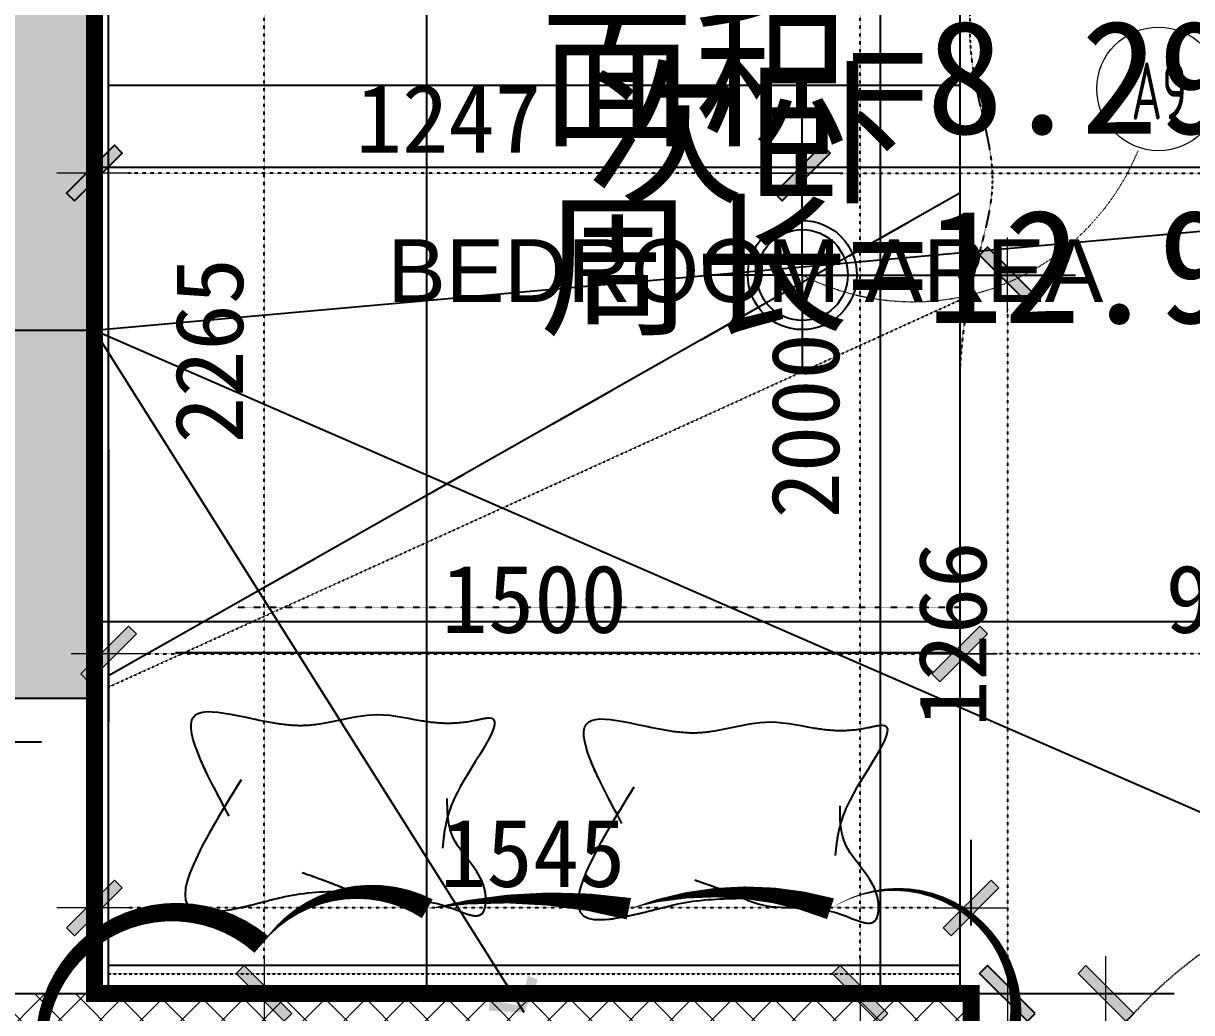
# Model space of a CAD drawing. Header units: millimetres. Extents: x -23568 to 99064, y -162914 to -58422.
# Drawn here: x 22419 to 24478, y -63584 to -61842 of the extents above; entities that cross this region are included whole.
import ezdxf
from ezdxf.enums import TextEntityAlignment as Align

# ---------------------------------------------------------------- set-up
doc = ezdxf.new("R2010")
doc.units = ezdxf.units.MM
doc.header["$LTSCALE"] = 0.01
for name, pattern in [('ACAD_ISO03W100', [30, 12, -18]), ('CENTER-1', [10, 6.25, -1.25, 1.25, -1.25]), ('HIDDEN', [9.524999999999999, 6.35, -3.175]), ('HIDDEN2', [0.1875, 0.125, -0.0625])]:
    doc.linetypes.add(name, pattern=pattern)
for name, color, linetype in [('AREA', 1, 'Continuous'), ('A家私尺寸', 8, 'Continuous'), ('FC-【地面材质】', 250, 'Continuous'), ('FF-FURN【平面家具】', 51, 'Continuous'), ('IFF-Furn', 51, 'Continuous'), ('LG-【灯具】', 22, 'Continuous'), ('M-【门】', 63, 'Continuous'), ('P13-文字说明', 51, 'Continuous'), ('RC-Dim【灯具尺寸】', 2, 'Continuous'), ('RC-FUN【家具参考线】', 250, 'ACAD_ISO03W100'), ('WALL-【原始墙体】', 6, 'Continuous')]:
    doc.layers.add(name, color=color, linetype=linetype)
for name, color, linetype, lineweight in [('FF-Dim【平面家具尺】', 44, 'Continuous', 0), ('Q◆【 新建墙体填充】', 51, 'Continuous', 0), ('X▲【平面开关】', 31, 'Continuous', 0)]:
    doc.layers.add(name, color=color, linetype=linetype, lineweight=lineweight)
doc.styles.add('Arial', font='arial.ttf')
doc.styles.add('CCD_DIM', font='ARCHS.SHX', dxfattribs={"width": 0.7})
doc.styles.add('宋体', font='')
doc.styles.add('幼圆', font='SIMYOU.TTF')
doc.styles.add('黑体', font='simhei.ttf')
doc.styles.get('宋体').set_extended_font_data('SimSun')
doc.dimstyles.new('尺寸标注1：60', dxfattribs={"dimscale": 60, "dimtxt": 2, "dimasz": 1, "dimexe": 2, "dimexo": 2, "dimgap": 0.6, "dimtad": 1, "dimdec": 0, "dimdsep": 46, "dimtxsty": '宋体', "dimblk": 'WS-cj', "dimcen": 1, "dimclrd": 44, "dimclre": 44, "dimclrt": 2, "dimadec": 0, "dimazin": 2, "dimtfac": 1, "dimtdec": 4, "dimtix": 1, "dimtmove": 2, "dimatfit": 3, "dimldrblk": 'CCD_Leader_Arrow', "dimfxl": 0, "dimtolj": 1, "dimarcsym": 0})
doc.dimstyles.new('知乐家-尺寸1：60', dxfattribs={"dimscale": 60, "dimtxt": 2, "dimasz": 1, "dimexe": 2, "dimexo": 2, "dimgap": 0.6, "dimtad": 1, "dimdec": 0, "dimdsep": 46, "dimtxsty": '宋体', "dimblk": 'WS-cj', "dimcen": 1, "dimclrd": 44, "dimclre": 44, "dimclrt": 2, "dimadec": 0, "dimazin": 2, "dimtfac": 1, "dimtdec": 4, "dimtix": 1, "dimtmove": 2, "dimatfit": 3, "dimldrblk": 'CCD_Leader_Arrow', "dimfxl": 0, "dimtolj": 1, "dimarcsym": 0})

# ---------------------------------------------------------------- blocks, each defined once
blk = doc.blocks.new('8686')
at = {"layer": 'RC-FUN【家具参考线】'}
h = blk.add_hatch(color=250, dxfattribs=at)
h.dxf.hatch_style = 1
h.paths.add_polyline_path([(132249.7132588396, -326963.4323216762), (131469.7132588396, -326963.4323216762), (131469.7132588396, -327218.4323216762), (132034.7132588396, -327218.4323216762), (132034.7132588396, -328928.4323216762), (132249.7132588396, -328928.4323216762)])
h.paths.add_polyline_path([(134854.7132588396, -326373.4323216762), (134424.7132588396, -326373.4323216762), (134424.7132588396, -327183.4323216762), (134854.7132588396, -327183.4323216762)])
at = {"layer": 'RC-FUN【家具参考线】', "color": 250}
for p, q in [((132249.7132588396, -326373.4323216762), (132249.7132588396, -329448.4323216823)), ((132034.7132588396, -328928.4323216762), (132249.7132588396, -328928.4323216762)), ((132034.7132588396, -329448.4323216822), (133794.7132588396, -329448.4323216826)), ((133794.7132588396, -329448.4323216826), (133794.7132588395, -330028.432321682))]:
    blk.add_line(p, q, dxfattribs=at)
at = {"layer": 'RC-FUN【家具参考线】', "color": 250, "ltscale": 1000}
for p, q in [((132274.7132588396, -329448.4323216821), (132274.7132588396, -327428.4323216821)), ((133774.7132588396, -327428.4323216821), (133774.7132588396, -329448.4323216821)), ((132274.7132588443, -327848.4323216821), (133774.7132588443, -327848.4323216821)), ((132274.7132588396, -328888.4323216821), (133774.7132588396, -328038.2651250091)), ((133774.7132588396, -328848.4323216821), (132392.6340274875, -328848.4323216821)), ((132274.7132588396, -329398.8178736343), (133774.7132588396, -329398.8178736342)), ((132274.7132588396, -329448.4323216821), (133774.7132588396, -329448.4323216821))]:
    blk.add_line(p, q, dxfattribs=at)
at = {"layer": 'RC-FUN【家具参考线】', "color": 250, "linetype": 'ACAD_ISO03W100', "ltscale": 2}
for p, q in [((132274.7132588396, -328908.4323216821), (133774.7132588396, -328226.8523449783)), ((133774.7132588396, -328768.4323216821), (132499.8617190179, -328768.432321682))]:
    blk.add_line(p, q, dxfattribs=at)
at = {"layer": 'RC-FUN【家具参考线】', "color": 250, "linetype": 'CENTER-1', "ltscale": 10}
blk.add_line((131712.7908979093, -329005.2424129845, -3.603877598494734e-07), (132157.203832342, -329005.2424127776, -3.603877588289692e-07), dxfattribs=at)
at = {"layer": 'RC-FUN【家具参考线】', "color": 250, "linetype": 'HIDDEN2', "ltscale": 2}
blk.add_line((132274.7132588396, -329413.8178736343), (133774.7132588396, -329413.8178736344), dxfattribs=at)
blk.add_open_spline([(132274.7132588396, -327575.4449463518), (132204.5770259417, -327477.0157889248), (132175.7375273556, -327359.4152255541), (132385.646462109, -327381.224293154), (132443.189226819, -327440.2136866127), (132633.8783777888, -327375.136868828), (132853.083905462, -327457.4131121353), (133097.2030727785, -327398.7191390097), (133124.9264776821, -327448.9201922739), (133408.4577383402, -327375.136868828), (133625.9617725781, -327465.3844026197), (133822.6772683393, -327339.7631714619), (133854.1429990337, -327482.3375386897), (133741.3521088015, -327784.2670155435), (133865.9427715036, -327949.5386619357), (133798.5386525047, -328174.2389373278), (133777.8945379384, -328280.795706319), (133774.7132588396, -328355.6474282462)], degree=3, knots=[0, 0, 0, 0, 140.356688476182, 240.8554446873909, 374.2720853286543, 514.6287738048363, 800.9606172929268, 1037.309606452833, 1234.977718241969, 1501.883052090467, 1872.056655095536, 1990.732643233896, 2052.345441917744, 2125.407537265897, 2467.000811467907, 2608.004871155151, 2786.638855637272, 2786.638855637272, 2786.638855637272, 2786.638855637272], dxfattribs=at)
at = {"layer": 'RC-FUN【家具参考线】', "color": 250, "ltscale": 1000}
for points, knots in [([(132487.2003343032, -329135.9256390589), (132444.3617735966, -329056.3510802686), (132361.3183344555, -328902.0941463035), (132576.0769120813, -328987.7905496157), (132675.7175466673, -328968.2304251526), (132753.6348105895, -328950.5630421788), (132835.1193429178, -328972.8349675626), (132897.4481725151, -328973.6515926562), (132990.9804314857, -328949.2136886934), (132872.7372679756, -329093.1952490323), (132865.9284609404, -329163.3994044457), (132863.124040844, -329192.3151812145)], [0, 0, 0, 0, 197.9852202442749, 383.7984590752486, 461.5368521979622, 537.0636092165665, 629.1387148429394, 719.3419847781337, 744.1837658051679, 895.0413466245873, 1000.692483193347, 1000.692483193347, 1000.692483193347, 1000.692483193347]), ([(133179.3835821052, -329148.9195783273), (133136.5450213987, -329069.345019537), (133053.5015822576, -328915.0880855719), (133268.2601598834, -329000.7844888842), (133367.9007944694, -328981.224364421), (133445.8180583916, -328963.5569814472), (133527.3025907199, -328985.828906831), (133589.6314203172, -328986.6455319246), (133683.1636792877, -328962.2076279618), (133564.9205157777, -329106.1891883007), (133558.1117087425, -329176.3933437141), (133555.3072886461, -329205.3091204829)], [0, 0, 0, 0, 197.9852202442749, 383.7984590752486, 461.5368521979622, 537.0636092165665, 629.1387148429394, 719.3419847781337, 744.1837658051679, 895.0413466245873, 1000.692483193347, 1000.692483193347, 1000.692483193347, 1000.692483193347]), ([(132508.168158043, -329071.9965278137), (132442.4391088112, -329178.7947797106), (132345.2255442359, -329336.7498829513), (132527.4995633883, -329292.5295415331), (132614.9419651992, -329269.2496229889), (132671.99082804, -329268.1271920509), (132709.7279997614, -329267.3847167947)], [0, 0, 0, 0, 257.1921423105975, 380.3883553313707, 440.1887608689407, 557.0453405879102, 557.0453405879102, 557.0453405879102, 557.0453405879102]), ([(133200.3514058451, -329084.9904670821), (133134.6223566133, -329191.788718979), (133037.408792038, -329349.7438222197), (133219.6828111903, -329305.5234808015), (133307.1252130013, -329282.2435622573), (133364.174075842, -329281.1211313193), (133401.9112475635, -329280.3786560631)], [0, 0, 0, 0, 257.1921423105975, 380.3883553313707, 440.1887608689407, 557.0453405879102, 557.0453405879102, 557.0453405879102, 557.0453405879102]), ([(132615.784051468, -329235.4009920001), (132636.661272723, -329242.6604891765), (132676.0654041359, -329256.3622254964), (132760.0585643795, -329295.433148842), (132837.3183864031, -329270.6693258233), (132935.0406940583, -329325.6347304204), (132947.0470107317, -329238.5527652965), (132871.8174791147, -329192.6202706199), (132871.638725514, -329126.5001684361), (132871.5805791055, -329104.9920899834)], [0, 0, 0, 0, 70.31432678365843, 132.7128231740299, 281.0688598070606, 345.0302338193085, 373.1437014927582, 508.8994229729173, 574.3491484911432, 574.3491484911432, 574.3491484911432, 574.3491484911432]), ([(133307.9672992701, -329248.3949312685), (133328.8445205251, -329255.6544284449), (133368.248651938, -329269.3561647648), (133452.2418121816, -329308.4270881104), (133529.5016342051, -329283.6632650917), (133627.2239418603, -329338.6286696888), (133639.2302585338, -329251.5467045649), (133564.0007269168, -329205.6142098883), (133563.8219733161, -329139.4941077046), (133563.7638269076, -329117.9860292518)], [0, 0, 0, 0, 70.31432678365843, 132.7128231740299, 281.0688598070606, 345.0302338193085, 373.1437014927582, 508.8994229729173, 574.3491484911432, 574.3491484911432, 574.3491484911432, 574.3491484911432])]:
    blk.add_open_spline(points, degree=3, knots=knots, dxfattribs=at)
blk = doc.blocks.new('*U175')
at = {"color": 51, "ltscale": 5}
for p, q in [((-850.0000000009304, -1.70530256582424e-13), (-850.0000000009304, 120.0000000000059)), ((0, 0), (0, 120.0000000000061))]:
    blk.add_line(p, q, dxfattribs=at)
at = {"color": 8}
for p, q in [((0, 120.0000000000061), (-850.0000000009304, 120.0000000000059)), ((0, 0), (-850.0000000009304, 1.08968833956169e-10))]:
    blk.add_line(p, q, dxfattribs=at)
at = {"color": 51}
for p, q in [((-144.7499998977869, -718.0513096198417), (-144.7499998977869, -585.0513096198418)), ((-130.7499998977869, -585.0513096198418), (-144.7499998977869, -585.0513096198418)), ((26.99999989778757, -585.0513096198418), (40.99999989778757, -585.0513096198418)), ((40.99999989778757, -718.0513096198417), (40.99999989778757, -585.0513096198418)), ((-79.74999989778712, -743.0624899743568), (-79.74999989778712, -672.8577998669797)), ((-73.74999989778712, -673.0401292650939), (-79.74999989778712, -673.0401292650939)), ((-73.74999999999977, -743.0624900253467), (-73.74999999999977, -673.0401293160838)), ((-29.99999999999977, -743.0624900253467), (-29.99999999999977, -673.0401293160838)), ((-30.00000010221243, -673.0401292650939), (-24.00000010221243, -673.0401292650939)), ((-24.00000010221243, -743.0624899743568), (-24.00000010221243, -672.8577998669797)), ((-84.74999989778712, -698.0513096198417), (-124.7499998977871, -698.0513096198417)), ((-84.74999989778712, -735.0624899743568), (-84.74999989778712, -681.0401292650939)), ((-79.74999989778712, -681.0401292650939), (-84.74999989778712, -681.0401292650939)), ((-24.00000010221243, -681.0401292650939), (-19.00000010221243, -681.0401292650939)), ((-19.00000010221243, -735.0624899743568), (-19.00000010221243, -681.0401292650939)), ((-19.00000010221243, -698.0513096198417), (20.99999989778757, -698.0513096198417)), ((-84.74999989778712, -718.0513096198417), (-144.7499998977869, -718.0513096198417)), ((-19.00000010221243, -718.0513096198417), (40.99999989778757, -718.0513096198417)), ((-84.74999989778712, -735.0624899743568), (-79.74999989778712, -735.0624899743568)), ((-19.00000010221243, -735.0624899743568), (-24.00000010221243, -735.0624899743568)), ((-79.74999989778712, -743.0624899743568), (-73.74999989778712, -743.0624899743568)), ((-24.00000010221243, -743.0624899743568), (-30.00000010221243, -743.0624899743568))]:
    blk.add_line(p, q, dxfattribs=at)
for points in [[(-850.0000000009304, -1.70530256582424e-13), (-865.0000000009304, -1.70530256582424e-13), (-865.0000000009304, -20.00000000000017), (-820.0000000009304, -20.00000000001472), (-820.0000000009304, 20.00000000023266), (-815.0000000009304, 20.00000000023266), (-815.0000000009304, 140.0000000000059), (-865.0000000009304, 140.0000000000059), (-865.0000000009304, 120.0000000000059), (-850.0000000009304, 120.0000000000059)], [(0, 0), (15, 0), (15, -20), (-30, -20.00000000001455), (-30, 20.00000000023283), (-35, 20.00000000023283), (-35, 140.0000000000061), (15, 140.0000000000061), (15, 120.0000000000061), (0, 120.0000000000061)]]:
    blk.add_lwpolyline(points, dxfattribs=at)
blk.add_lwpolyline([(-30, -20.00000000001455), (-29.99999999999977, -800.000000000945), (-73.74999999999977, -800.000000000945), (-73.75, -20.00000000001455)], close=True, dxfattribs=at)
for points in [[(-124.7499998977871, -698.0513096198417, -0.2087148726955844), (-124.3626766854429, -636.5155297352911, 0.0618188095131758), (-130.7499998977869, -585.0513096198418, 10.70477905966181)], [(20.99999989778757, -698.0513096198417, 0.2087148726955844), (20.61267668544338, -636.5155297352911, -0.0618188095131758), (26.99999989778757, -585.0513096198418, -10.70477905966181)]]:
    blk.add_lwpolyline(points, format="xyb", dxfattribs=at)
at = {"color": 22, "linetype": 'ACAD_ISO03W100', "ltscale": 5}
blk.add_arc((-31.52299931596565, -11.60577779223822), 789.2402045689065, 180.6093994833512, 269.7475824117552, dxfattribs=at)
blk = doc.blocks.new('A$C2AB26CA6')
at = {"color": 8, "linetype": 'CENTER-1', "ltscale": 10, "extrusion": (7.829697797852954e-09, -7.207755359645203e-09, 1)}
blk.add_line((0.0002802552189677954, 301.9223609301262, 1.815792554607509e-06), (-0.0002141385339200497, -142.4905735023785, -1.38742328448932e-06), dxfattribs=at)
blk.add_lwpolyline([(761.9999989126809, 99.99999999976717), (762.0000000004657, 49.99999952316284), (-762, 50), (-762.0000013262033, 99.99999999976717)], close=True)
blk.add_lwpolyline([(711.9999992849771, 49.99999974668026), (711.999999568332, 19.99999974644743), (661.9999998065177, 19.99999949312769), (611.9999993001111, -2.833548933267593e-07), (-612.0000011173543, 2.828892320394516e-07), (-662.0000004319008, 20.00000050640665), (-712.000000908738, 20.00000072992407), (-712.0000007743947, 50.0000007301569)])
blk.add_circle((2.328306436538696e-10, 49.99999976158142), 49.99999976155232)
blk = doc.blocks.new('做成ACAD TuKuai0636')
at = {"color": 57, "ltscale": 1000}
for points, knots in [([(100.2069638771718, 275.4432948553876), (79.32974262213247, 282.7027920317778), (39.92561120927712, 296.4045283517044), (-44.06754903439287, 335.4754516972171), (-121.3273710579015, 310.7116286785167), (-219.0496787131051, 365.6770332756278), (-231.0559953865813, 278.5950681517425), (-155.8264637695611, 232.6625734750705), (-155.6477101688142, 166.5424712913518), (-155.5895637603462, 145.0343928386283)], [0, 0, 0, 0, 70.31432678365843, 132.7128231740299, 281.0688598070606, 345.0302338193085, 373.1437014927582, 508.8994229729173, 574.3491484911432, 574.3491484911432, 574.3491484911432, 574.3491484911432]), ([(207.8228573021261, 112.0388306689274), (273.5519065339249, 218.8370825659076), (370.7654711092255, 376.792185806582), (188.491451956892, 332.5718443883525), (101.0490501459353, 309.2919258441252), (44.00018730518786, 308.1694949061202), (6.263015583717788, 307.4270196499128)], [0, 0, 0, 0, 257.1921423105975, 380.3883553313707, 440.1887608689407, 557.0453405879102, 557.0453405879102, 557.0453405879102, 557.0453405879102]), ([(228.7906810419881, 175.9679419141321), (271.6292417485747, 96.39338312388281), (354.6726808896346, -57.86355084119714), (139.9141032638508, 27.83285247100866), (40.273468677864, 8.27272800783976), (-37.64379524436663, -9.3946549660468), (-119.1283275726237, 12.87727041784092), (-181.4571571699562, 13.69389551141649), (-274.98941614051, -10.74400845143828), (-156.7462526304516, 133.2375518875488), (-149.937445595242, 203.4417073008663), (-147.1330254988497, 232.3574840697402)], [0, 0, 0, 0, 197.9852202442749, 383.7984590752486, 461.5368521979622, 537.0636092165665, 629.1387148429394, 719.3419847781337, 744.1837658051679, 895.0413466245873, 1000.692483193347, 1000.692483193347, 1000.692483193347, 1000.692483193347])]:
    blk.add_open_spline(points, degree=3, knots=knots, dxfattribs=at)
blk = doc.blocks.new('wer')
at = {"ltscale": 1000}
for p, q in [((40587.31852469482, -307688.5622454336, 4.338371586642464e-09), (40587.31852469482, -305668.5622454336, 4.338371586642464e-09)), ((42087.31852469482, -305668.5622454336, 4.338371586642464e-09), (40587.31852469482, -305668.5622454336, 4.335643102537145e-09)), ((42087.31852469482, -305668.5622454336, 4.338371586642464e-09), (42087.31852469482, -307688.5622454336, 4.338371586642464e-09)), ((42097.31852469482, -307668.5622454336, 4.338371586642464e-09), (40577.31852469482, -307668.5622454336, 4.338371586642464e-09))]:
    blk.add_line(p, q, dxfattribs=at)
at = {"color": 57, "linetype": 'HIDDEN2', "ltscale": 2}
blk.add_line((42087.31852469482, -305703.1766934814, 4.338371586642464e-09), (40587.31852469482, -305703.1766934813, 4.335643102537145e-09), dxfattribs=at)
at = {"color": 58, "ltscale": 1000}
for p, q in [((42087.31852469482, -305718.1766934814, 4.338371586642464e-09), (40587.31852469482, -305718.1766934815, 4.335643102537145e-09)), ((42087.31852469482, -306228.5622454336, 4.338371586642464e-09), (40587.31852469482, -307078.7294421066, 4.338371586642464e-09)), ((40587.31852469482, -306268.5622454336, 4.338371586642464e-09), (41969.3977560469, -306268.5622454336, 4.338371586642464e-09))]:
    blk.add_line(p, q, dxfattribs=at)
at = {"color": 57, "linetype": 'ACAD_ISO03W100', "ltscale": 2}
for p, q in [((42087.31852469482, -306208.5622454336, 4.338371586642464e-09), (40587.31852469482, -306890.1422221374, 4.338371586642464e-09)), ((40587.31852469482, -306348.5622454336, 4.338371586642464e-09), (41862.17006451653, -306348.5622454337, 4.338371586642464e-09))]:
    blk.add_line(p, q, dxfattribs=at)
at = {"color": 57, "ltscale": 1000}
for p, q in [((42087.31852469016, -307268.5622454336, 4.338371586642464e-09), (40587.31852469016, -307268.5622454336, 4.338371586642464e-09)), ((42087.31852469016, -307618.5622454336, 4.338371586642464e-09), (40587.31852469016, -307618.5622454336, 4.338371586642464e-09))]:
    blk.add_line(p, q, dxfattribs=at)
at = {"color": 57, "linetype": 'HIDDEN2', "ltscale": 2}
blk.add_open_spline([(42087.31852469482, -307541.5496207639, 4.338371586642464e-09), (42157.45475759269, -307639.9787781909, 4.338371586642464e-09), (42186.29425617883, -307757.5793415615, 4.338371586642464e-09), (41976.38532142544, -307735.7702739617, 4.338371586642464e-09), (41918.84255671541, -307676.780880503, 4.338371586642464e-09), (41728.15340574568, -307741.8576982877, 4.338371586642464e-09), (41508.94787807244, -307659.5814549804, 4.338371586642464e-09), (41264.82871075597, -307718.275428106, 4.338371586642464e-09), (41237.1053058523, -307668.0743748418, 4.338371586642464e-09), (40953.57404519425, -307741.8576982877, 4.338371586642464e-09), (40736.07001095631, -307651.610164496, 4.338371586642464e-09), (40539.35451519518, -307777.2313956538, 4.338371586642464e-09), (40507.8887845007, -307634.657028426, 4.338371586642464e-09), (40620.6796747329, -307332.7275515721, 4.338371586642464e-09), (40496.0890120308, -307167.45590518, 4.338371586642464e-09), (40563.4931310297, -306942.7556297879, 4.338371586642464e-09), (40584.13724559609, -306836.1988607966, 4.338371586642464e-09), (40587.31852469482, -306761.3471388695, 4.338371586642464e-09)], degree=3, knots=[0, 0, 0, 0, 140.356688476182, 240.8554446873909, 374.2720853286543, 514.6287738048363, 800.9606172929268, 1037.309606452833, 1234.977718241969, 1501.883052090467, 1872.056655095536, 1990.732643233896, 2052.345441917744, 2125.407537265897, 2467.000811467907, 2608.004871155151, 2786.638855637272, 2786.638855637272, 2786.638855637272, 2786.638855637272], dxfattribs=at)
at = {"color": 51, "linetype": 'Continuous'}
for p in [(40953.85752038721, -306144.0429307025, 4.338371586642464e-09), (41646.04076818929, -306157.0368699709, 4.338371586642464e-09)]:
    blk.add_blockref('做成ACAD TuKuai0636', p, dxfattribs=at)
blk = doc.blocks.new('WS-cj')
blk.add_hatch(color=2).paths.add_polyline_path([(0.5879038905250127, 0.8177135944101792), (-0.8177135944101792, -0.5879038905250127), (-0.5879038905245579, -0.817713594410634), (0.817713594410634, 0.5879038905247853)])
at = {"color": 2, "linetype": 'ByBlock', "lineweight": 0}
for p, q in [((-1.099999999999909, 0), (0, 0)), ((0, 0), (1.099999999999909, 0))]:
    blk.add_line(p, q, dxfattribs=at)
at = {"color": 2}
blk.add_lwpolyline([(0.5879038905250127, 0.8177135944101792), (-0.8177135944101792, -0.5879038905250127), (-0.5879038905245579, -0.817713594410634), (0.817713594410634, 0.5879038905247853)], close=True, dxfattribs=at)
blk = doc.blocks.new('*D297')
at = {"layer": 'Defpoints', "color": 0, "transparency": 16777216}
for p in [(24069.27288711643, -62730.60114607203), (25039.27288711559, -62730.60114607197), (24069.27288711643, -62952.34536206565)]:
    blk.add_point(p, dxfattribs=at)
at = {"layer": 'FF-Dim【平面家具尺】', "color": 44, "lineweight": -2, "transparency": 16777216}
for p, q in [((24069.27288711643, -62850.60114607203), (24069.27288711643, -63072.34536206565)), ((25039.27288711559, -62850.60114607197), (25039.27288711559, -63072.34536206565))]:
    blk.add_line(p, q, dxfattribs=at)
at = {"layer": 'FF-Dim【平面家具尺】', "color": 44, "linetype": 'ACAD_ISO03W100', "lineweight": -2, "transparency": 16777216}
blk.add_line((24979.27288711559, -62952.34536206565), (24129.27288711643, -62952.34536206565), dxfattribs=at)
at = {"layer": 'FF-Dim【平面家具尺】', "color": 44, "lineweight": -2, "transparency": 16777216, "xscale": 60, "yscale": 60, "zscale": 60, "rotation": 180}
blk.add_blockref('WS-cj', (24069.27288711643, -62952.34536206565), dxfattribs=at)
at = {"layer": 'FF-Dim【平面家具尺】', "color": 44, "lineweight": -2, "transparency": 16777216, "xscale": 60, "yscale": 60, "zscale": 60}
blk.add_blockref('WS-cj', (25039.27288711559, -62952.34536206565), dxfattribs=at)
at = {"layer": 'FF-Dim【平面家具尺】', "color": 2, "transparency": 16777216, "insert": (24554.27288711601, -62856.34536206565), "char_height": 120, "attachment_point": 5, "style": '宋体'}
blk.add_mtext('\\A1;970', dxfattribs=at)
blk = doc.blocks.new('CCD_Leader_Arrow')
at = {"color": 50, "linetype": 'ByBlock'}
blk.add_line((0, 0), (-1, 0), dxfattribs=at)
for points in [[(-0.8586479999999881, 0.6683735999999953), (-0.5965191999999888, 0.8519200000000069), (-0.2400000000000091, 0), (0, 0)], [(-0.8586479999999881, -0.6683735999999953), (-0.5965191999999888, -0.8519200000000069), (-0.2400000000000091, 0), (0, 0)]]:
    blk.add_solid(points, dxfattribs=at)
blk = doc.blocks.new('*D336')
at = {"layer": 'Defpoints', "color": 0, "transparency": 16777216}
for p in [(24089.27288711644, -63550.60114607835), (24089.27288711629, -64130.60114607782), (24326.86674104309, -64130.60114607782)]:
    blk.add_point(p, dxfattribs=at)
at = {"layer": 'Q◆【 新建墙体填充】', "color": 44, "lineweight": -2, "transparency": 16777216}
for p, q in [((24209.27288711644, -63550.60114607835), (24446.86674104309, -63550.60114607835)), ((24209.27288711629, -64130.60114607782), (24446.86674104309, -64130.60114607782))]:
    blk.add_line(p, q, dxfattribs=at)
at = {"layer": 'Q◆【 新建墙体填充】', "color": 44, "linetype": 'ACAD_ISO03W100', "lineweight": -2, "transparency": 16777216}
blk.add_line((24326.86674104309, -63610.60114607835), (24326.86674104309, -64070.60114607782), dxfattribs=at)
at = {"layer": 'Q◆【 新建墙体填充】', "color": 44, "lineweight": -2, "transparency": 16777216, "xscale": 60, "yscale": 60, "zscale": 60}
for p, rotation in [((24326.86674104309, -63550.60114607835), 90), ((24326.86674104309, -64130.60114607782), 270)]:
    blk.add_blockref('WS-cj', p, dxfattribs=dict(at, rotation=rotation))
at = {"layer": 'Q◆【 新建墙体填充】', "color": 2, "transparency": 16777216, "insert": (24230.86674104306, -63840.60114607808), "char_height": 120, "attachment_point": 5, "rotation": 90, "style": '宋体'}
blk.add_mtext('\\A1;580', dxfattribs=at)
blk = doc.blocks.new('*D337')
at = {"layer": 'Defpoints', "color": 0, "transparency": 16777216}
for p in [(22544.27288711643, -63399.92174568132), (22544.27288711643, -63550.60114607797), (24089.27288711643, -63550.60114607832)]:
    blk.add_point(p, dxfattribs=at)
at = {"layer": 'Q◆【 新建墙体填充】', "color": 44, "lineweight": -2, "transparency": 16777216}
for p, q in [((22544.27288711643, -63430.60114607797), (22544.27288711643, -63279.92174568132)), ((24089.27288711643, -63430.60114607832), (24089.27288711643, -63279.92174568132))]:
    blk.add_line(p, q, dxfattribs=at)
at = {"layer": 'Q◆【 新建墙体填充】', "color": 44, "linetype": 'ACAD_ISO03W100', "lineweight": -2, "transparency": 16777216}
blk.add_line((24029.27288711643, -63399.92174568132), (22604.27288711643, -63399.92174568132), dxfattribs=at)
at = {"layer": 'Q◆【 新建墙体填充】', "color": 44, "lineweight": -2, "transparency": 16777216, "xscale": 60, "yscale": 60, "zscale": 60, "rotation": 180}
blk.add_blockref('WS-cj', (22544.27288711643, -63399.92174568132), dxfattribs=at)
at = {"layer": 'Q◆【 新建墙体填充】', "color": 44, "lineweight": -2, "transparency": 16777216, "xscale": 60, "yscale": 60, "zscale": 60}
blk.add_blockref('WS-cj', (24089.27288711643, -63399.92174568132), dxfattribs=at)
at = {"layer": 'Q◆【 新建墙体填充】', "color": 2, "transparency": 16777216, "insert": (23316.77288711643, -63303.92174568132), "char_height": 120, "attachment_point": 5, "style": '宋体'}
blk.add_mtext('\\A1;1545', dxfattribs=at)
blk = doc.blocks.new('*D356')
at = {"layer": 'Defpoints', "color": 0, "transparency": 16777216}
for p in [(22544.27288711644, -61285.601146072), (22843.21347704947, -61285.601146072), (22544.27288711644, -63550.601146078)]:
    blk.add_point(p, dxfattribs=at)
at = {"layer": 'Q◆【 新建墙体填充】', "color": 44, "lineweight": -2, "transparency": 16777216}
for p, q in [((22664.27288711644, -61285.601146072), (22963.21347704947, -61285.601146072)), ((22664.27288711644, -63550.601146078), (22963.21347704947, -63550.601146078))]:
    blk.add_line(p, q, dxfattribs=at)
at = {"layer": 'Q◆【 新建墙体填充】', "color": 44, "linetype": 'ACAD_ISO03W100', "lineweight": -2, "transparency": 16777216}
blk.add_line((22843.21347704947, -63490.601146078), (22843.21347704947, -61345.601146072), dxfattribs=at)
at = {"layer": 'Q◆【 新建墙体填充】', "color": 44, "lineweight": -2, "transparency": 16777216, "xscale": 60, "yscale": 60, "zscale": 60}
for p, rotation in [((22843.21347704947, -61285.601146072), 90), ((22843.21347704947, -63550.601146078), 270)]:
    blk.add_blockref('WS-cj', p, dxfattribs=dict(at, rotation=rotation))
at = {"layer": 'Q◆【 新建墙体填充】', "color": 2, "transparency": 16777216, "insert": (22747.21347704944, -62418.10114607499), "char_height": 120, "attachment_point": 5, "rotation": 90, "style": '宋体'}
blk.add_mtext('\\A1;2265', dxfattribs=at)
blk = doc.blocks.new('*D360')
at = {"layer": 'Defpoints', "color": 0, "transparency": 16777216}
for p in [(23893.65846153288, -61550.60114607794), (24069.27288711644, -61550.60114607794), (24069.27288711644, -63550.60114607835)]:
    blk.add_point(p, dxfattribs=at)
at = {"layer": 'FF-Dim【平面家具尺】', "color": 44, "lineweight": -2, "transparency": 16777216}
for p, q in [((23949.27288711644, -61550.60114607794), (23773.65846153288, -61550.60114607794)), ((23949.27288711644, -63550.60114607835), (23773.65846153288, -63550.60114607835))]:
    blk.add_line(p, q, dxfattribs=at)
at = {"layer": 'FF-Dim【平面家具尺】', "color": 44, "linetype": 'ACAD_ISO03W100', "lineweight": -2, "transparency": 16777216}
blk.add_line((23893.65846153288, -63490.60114607835), (23893.65846153288, -61610.60114607794), dxfattribs=at)
at = {"layer": 'FF-Dim【平面家具尺】', "color": 44, "lineweight": -2, "transparency": 16777216, "xscale": 60, "yscale": 60, "zscale": 60}
for p, rotation in [((23893.65846153288, -61550.60114607794), 90), ((23893.65846153288, -63550.60114607835), 270)]:
    blk.add_blockref('WS-cj', p, dxfattribs=dict(at, rotation=rotation))
at = {"layer": 'FF-Dim【平面家具尺】', "color": 2, "transparency": 16777216, "insert": (23797.65846153286, -62550.60114607814), "char_height": 120, "attachment_point": 5, "rotation": 90, "style": '宋体'}
blk.add_mtext('\\A1;2000', dxfattribs=at)
blk = doc.blocks.new('*D362')
at = {"layer": 'Defpoints', "color": 0, "transparency": 16777216}
for p in [(22569.27288711643, -61550.60114607785), (24069.27288711643, -61550.60114607791), (24069.27288711643, -62952.34536206565)]:
    blk.add_point(p, dxfattribs=at)
at = {"layer": 'FF-Dim【平面家具尺】', "color": 44, "lineweight": -2, "transparency": 16777216}
for p, q in [((22569.27288711643, -62592.34536206565), (22569.27288711643, -63072.34536206565)), ((24069.27288711643, -62592.34536206565), (24069.27288711643, -63072.34536206565))]:
    blk.add_line(p, q, dxfattribs=at)
at = {"layer": 'FF-Dim【平面家具尺】', "color": 44, "linetype": 'ACAD_ISO03W100', "lineweight": -2, "transparency": 16777216}
blk.add_line((22629.27288711643, -62952.34536206565), (24009.27288711643, -62952.34536206565), dxfattribs=at)
at = {"layer": 'FF-Dim【平面家具尺】', "color": 44, "lineweight": -2, "transparency": 16777216, "xscale": 60, "yscale": 60, "zscale": 60, "rotation": 180}
blk.add_blockref('WS-cj', (22569.27288711643, -62952.34536206565), dxfattribs=at)
at = {"layer": 'FF-Dim【平面家具尺】', "color": 44, "lineweight": -2, "transparency": 16777216, "xscale": 60, "yscale": 60, "zscale": 60}
blk.add_blockref('WS-cj', (24069.27288711643, -62952.34536206565), dxfattribs=at)
at = {"layer": 'FF-Dim【平面家具尺】', "color": 2, "transparency": 16777216, "insert": (23319.27288711643, -62856.34536206565), "char_height": 120, "attachment_point": 5, "style": '宋体'}
blk.add_mtext('\\A1;1500', dxfattribs=at)
blk = doc.blocks.new('鹿白03312032')
at = {"layer": 'LG-【灯具】'}
for q in [(262.7913844900831, 525.5827689800499), (0, 262.7913844900249), (262.7913844900831, 0), (525.5827689801081, 262.7913844900249)]:
    blk.add_line((262.7913844900831, 262.7913844900249), q, dxfattribs=at)
at = {"layer": 'LG-【灯具】', "color": 2}
blk.add_circle((262.7913844900831, 262.7913844900249), 150.1665054228831, dxfattribs=at)
at = {"layer": 'LG-【灯具】', "color": 1}
blk.add_circle((262.7913844900831, 262.7913844900249), 125.1143133560772, dxfattribs=at)
blk = doc.blocks.new('*D398')
at = {"layer": 'Defpoints', "color": 0, "transparency": 16777216}
for p in [(22544.27288711643, -62105.32122732862), (22544.27288711643, -62285.101146075), (23791.77288711602, -62285.101146075)]:
    blk.add_point(p, dxfattribs=at)
at = {"layer": 'RC-Dim【灯具尺寸】', "color": 44, "lineweight": -2, "transparency": 16777216}
for p, q in [((22544.27288711643, -62165.101146075), (22544.27288711643, -61985.32122732862)), ((23791.77288711602, -62165.101146075), (23791.77288711602, -61985.32122732862))]:
    blk.add_line(p, q, dxfattribs=at)
at = {"layer": 'RC-Dim【灯具尺寸】', "color": 44, "linetype": 'ACAD_ISO03W100', "lineweight": -2, "transparency": 16777216}
blk.add_line((23731.77288711602, -62105.32122732862), (22604.27288711643, -62105.32122732862), dxfattribs=at)
at = {"layer": 'RC-Dim【灯具尺寸】', "color": 44, "lineweight": -2, "transparency": 16777216, "xscale": 60, "yscale": 60, "zscale": 60, "rotation": 180}
blk.add_blockref('WS-cj', (22544.27288711643, -62105.32122732862), dxfattribs=at)
at = {"layer": 'RC-Dim【灯具尺寸】', "color": 44, "lineweight": -2, "transparency": 16777216, "xscale": 60, "yscale": 60, "zscale": 60}
blk.add_blockref('WS-cj', (23791.77288711602, -62105.32122732862), dxfattribs=at)
at = {"layer": 'RC-Dim【灯具尺寸】', "color": 2, "transparency": 16777216, "insert": (23168.02288711623, -62009.32122732862), "char_height": 120, "attachment_point": 5, "style": '宋体'}
blk.add_mtext('\\A1;1247', dxfattribs=at)
blk = doc.blocks.new('*D399')
at = {"layer": 'Defpoints', "color": 0, "transparency": 16777216}
for p in [(25539.27288711559, -62105.32122732862), (23791.77288711602, -62285.101146075), (25539.27288711559, -62285.101146075)]:
    blk.add_point(p, dxfattribs=at)
at = {"layer": 'RC-Dim【灯具尺寸】', "color": 44, "lineweight": -2, "transparency": 16777216}
for p, q in [((23791.77288711602, -62165.101146075), (23791.77288711602, -61985.32122732862)), ((25539.27288711559, -62165.101146075), (25539.27288711559, -61985.32122732862))]:
    blk.add_line(p, q, dxfattribs=at)
at = {"layer": 'RC-Dim【灯具尺寸】', "color": 44, "linetype": 'ACAD_ISO03W100', "lineweight": -2, "transparency": 16777216}
blk.add_line((23851.77288711602, -62105.32122732862), (25479.27288711559, -62105.32122732862), dxfattribs=at)
at = {"layer": 'RC-Dim【灯具尺寸】', "color": 44, "lineweight": -2, "transparency": 16777216, "xscale": 60, "yscale": 60, "zscale": 60, "rotation": 180}
blk.add_blockref('WS-cj', (23791.77288711602, -62105.32122732862), dxfattribs=at)
at = {"layer": 'RC-Dim【灯具尺寸】', "color": 44, "lineweight": -2, "transparency": 16777216, "xscale": 60, "yscale": 60, "zscale": 60}
blk.add_blockref('WS-cj', (25539.27288711559, -62105.32122732862), dxfattribs=at)
at = {"layer": 'RC-Dim【灯具尺寸】', "color": 2, "transparency": 16777216, "insert": (24665.5228871158, -62009.32122732862), "char_height": 120, "attachment_point": 5, "style": '宋体'}
blk.add_mtext('\\A1;1747', dxfattribs=at)
blk = doc.blocks.new('*D400')
at = {"layer": 'Defpoints', "color": 0, "transparency": 16777216}
for p in [(23791.77288711603, -62285.10114607503), (23791.77288711603, -63550.60114607788), (24153.16739708998, -63550.60114607788)]:
    blk.add_point(p, dxfattribs=at)
at = {"layer": 'RC-Dim【灯具尺寸】', "color": 44, "lineweight": -2, "transparency": 16777216}
for p, q in [((23911.77288711603, -62285.10114607503), (24273.16739708998, -62285.10114607503)), ((23911.77288711603, -63550.60114607788), (24273.16739708998, -63550.60114607788))]:
    blk.add_line(p, q, dxfattribs=at)
at = {"layer": 'RC-Dim【灯具尺寸】', "color": 44, "linetype": 'ACAD_ISO03W100', "lineweight": -2, "transparency": 16777216}
blk.add_line((24153.16739708998, -62345.10114607503), (24153.16739708998, -63490.60114607788), dxfattribs=at)
at = {"layer": 'RC-Dim【灯具尺寸】', "color": 44, "lineweight": -2, "transparency": 16777216, "xscale": 60, "yscale": 60, "zscale": 60}
for p, rotation in [((24153.16739708998, -62285.10114607503), 90), ((24153.16739708998, -63550.60114607788), 270)]:
    blk.add_blockref('WS-cj', p, dxfattribs=dict(at, rotation=rotation))
at = {"layer": 'RC-Dim【灯具尺寸】', "color": 2, "transparency": 16777216, "insert": (24057.16739708996, -62917.85114607645), "char_height": 120, "attachment_point": 5, "rotation": 90, "style": '宋体'}
blk.add_mtext('\\A1;1266', dxfattribs=at)
blk = doc.blocks.new('A$C48CC5753')
at = {"layer": 'P13-文字说明', "color": 51, "style": '幼圆'}
blk.add_text('次卧', height=135.8410925928912, dxfattribs=at).set_placement((436.510911956022, 160.1204671493615), align=Align.CENTER)
at = {"layer": 'P13-文字说明', "color": 1, "style": 'Arial'}
blk.add_text('BEDROOM AREA', height=73.72800000000001, dxfattribs=at).set_placement((16.82872369175311, 30.58783451678755))
blk = doc.blocks.new('*U208')
at = {"layer": 'A家私尺寸', "color": 7}
blk.add_blockref('A$C48CC5753', (35.00355897162808, 10.72389679541811), dxfattribs=at)

msp = doc.modelspace()

# ---------------------------------------------------------------- hatches: boundary and pattern name
at = {"layer": 'FC-【地面材质】'}
h = msp.add_hatch(dxfattribs=at)
h.set_pattern_fill('_USER', color=8, scale=800, double=1, pattern_type=0)
h.set_pattern_definition([(0, (22329.27288711643, -67695.60114607197), (0, 800), []), (90, (22329.27288711643, -67695.60114607197), (-800, 4.898587196589413e-14), [])])
h.paths.add_polyline_path([(22329.27288711643, -61320.60114607197), (21764.27288711643, -61320.60114607197), (19709.27288711643, -61320.60114607197), (19229.27288711643, -61320.60114607197), (19229.27288711593, -64015.60114607197), (19229.27288711591, -64065.60114607192), (19129.27288711599, -64065.60114607192), (19129.27288711649, -62995.60114607197), (19014.27288711643, -62995.60114607197), (19014.27288711643, -60765.60114607197), (18814.27288711643, -60765.60114607197), (16329.27288711643, -60765.60114607197), (16124.27288711643, -60765.60114607197), (16124.27288711643, -63960.60114607197), (16124.27288711643, -64075.60114607197), (17124.27288711643, -64075.60114607186), (17124.27288711643, -63475.60114607186), (18124.27288711643, -63475.60114607186), (18124.27288711643, -64175.60114607197), (18024.27288711643, -64175.60114607197), (18024.27288711643, -63575.60114607186), (17224.27288711643, -63575.60114607186), (17224.27288711643, -64075.60114607186), (17224.27288711643, -64175.60114607192), (17224.27288711643, -65475.60114607197), (18014.27288711643, -65475.60114607197), (19129.27288711643, -65475.60114607197), (19129.27288711596, -64915.60114607192), (19229.27288711591, -64915.60114607197), (19229.27288711591, -65025.60114607203), (19229.27288711643, -65605.60114607197), (19229.27288711643, -65725.60114607197), (19229.27288711643, -66275.60114607197), (19129.27288711643, -66275.60114607203), (19129.27288711643, -65575.60114607197), (18014.27288711643, -65575.60114607197), (18014.27288711643, -65725.60114607197), (17564.27288711643, -65725.60114607197), (16724.27288711643, -65725.60114607197), (16724.27288711643, -65875.60114607197), (16724.27288711643, -66070.60114607197), (16119.27288711643, -66070.60114607197), (16119.27288711643, -66240.60114607197), (16119.27288711643, -67300.60114607197), (16119.27288711643, -67470.60114607197), (16724.27288711643, -67470.60114607197), (16724.27288711643, -67670.60114607197), (18354.27288711643, -67670.60114607197), (18354.27288711643, -67000.60114607197), (19014.27288711643, -67000.60114607197), (19229.27288711643, -67000.60114607197), (19229.27288711643, -67695.60114607197), (19699.27288711643, -67695.60114607197), (21069.27288711745, -67695.60114607122), (22149.27288711556, -67695.60114607197), (22329.27288711643, -67695.60114607197), (22329.27288711643, -65290.60114607197), (27489.27288711643, -65290.60114607197), (27489.27288711643, -63800.60114607197), (26844.27288711643, -63800.60114607197), (26689.27288711314, -63800.60114607197), (26689.27288711643, -64250.60114607186), (26539.27288711646, -64250.60114607296), (26539.27288711559, -64130.60114606482), (26589.27288711559, -64130.60114607128), (26589.27288711139, -63560.60114607197), (26844.27288711643, -63560.60114607197), (27784.27288711643, -63560.60114607197), (27784.27288711643, -61285.60114607197), (27664.27288711643, -61285.60114607197), (25639.27288711559, -61285.60114607197), (25639.27288711559, -61385.60114607197), (25639.27288711559, -62830.60114607197), (25139.27288711559, -62830.60114607197), (25139.27288711559, -64130.60114607197), (25689.27288711559, -64130.60114607197), (25689.27288711646, -64250.60114607215), (24989.27288711559, -64250.60114607197), (24989.27288711559, -64130.60114607197), (25039.27288711559, -64130.60114607197), (25039.27288711559, -62730.60114607197), (25539.27288711559, -62730.60114607197), (25539.27288711559, -61385.60114607197), (25039.27288711559, -61385.60114607197), (25039.27288711559, -61285.60114607197), (24719.27288711643, -61285.60114607197), (22544.27288711643, -61285.60114607197), (22544.27288711643, -63550.60114607797), (24089.27288711643, -63550.60114607832), (24089.27288711628, -64130.6011460778), (24139.27288711559, -64130.6011460778), (24139.27288711559, -64250.60114607838), (23989.27288711625, -64250.60114607832), (23989.2728871164, -63650.60114607832), (22429.27288711643, -63650.60114607785), (22429.27288711643, -64250.60114607197), (22329.27288711643, -64250.60114607197)])
at = {"layer": 'Q◆【 新建墙体填充】'}
h = msp.add_hatch(dxfattribs=at)
h.set_pattern_fill('ANSI37', color=51, scale=16, style=0)
h.set_pattern_definition([(45, (-109705.4403717232, 252150.0295474606), (-35.92102448427661, 35.92102448427661), []), (135, (-109705.4403717232, 252150.0295474606), (-35.92102448427661, -35.92102448427661), [])])
h.paths.add_polyline_path([(22329.27288711643, -63550.60114607791), (22329.27288711643, -64250.60114607197), (22429.27288711643, -64250.60114607197), (22429.27288711643, -63650.60114607785), (23989.2728871164, -63650.60114607832), (23989.27288711625, -64250.60114607832), (24139.27288711559, -64250.60114607838), (24139.27288711559, -64130.6011460778), (24089.27288711628, -64130.6011460778), (24089.27288711643, -63550.60114607832)])
at = {"layer": 'WALL-【原始墙体】'}
h = msp.add_hatch(color=8, dxfattribs=at)
h.dxf.hatch_style = 1
h.paths.add_polyline_path([(22544.27288711643, -61065.60114607197), (21764.27288711643, -61065.60114607197), (21764.27288711643, -61320.60114607197), (22329.27288711643, -61320.60114607197), (22329.27288711643, -63030.60114607197), (22544.27288711643, -63030.60114607197)])
h.paths.add_polyline_path([(25149.27288711643, -60475.60114607197), (24719.27288711643, -60475.60114607197), (24719.27288711643, -61285.60114607197), (25149.27288711643, -61285.60114607197)])

# ---------------------------------------------------------------- linework, layer by layer
at = {"layer": 'AREA', "linetype": 'HIDDEN', "ltscale": 18, "const_width": 30}
msp.add_lwpolyline([(25539.27288711559, -61385.60114607197), (25039.27288711559, -61385.60114607197), (25039.27288711559, -61285.60114607197), (24719.27288711643, -61285.60114607197), (24719.27288711643, -60635.60114607197), (22544.27288711643, -60635.60114607197), (22544.27288711643, -63550.60114607797), (24089.27288711643, -63550.60114607832), (24089.27288711628, -64130.6011460778), (24139.27288711559, -64130.6011460778), (24989.27288711559, -64130.60114607197), (25039.27288711559, -64130.60114607197), (25039.27288711559, -62730.60114607197), (25539.27288711559, -62730.60114607197)], close=True, dxfattribs=at)
at = {"layer": 'Q◆【 新建墙体填充】', "color": 1}
msp.add_lwpolyline([(22838.76339762962, -63819.65686949756, 0, 38.40000000000001, -0.7002075382097097), (22838.76339762962, -63819.65686949756, 0, 38.40000000000001, -2.186767570433306), (22838.76339762962, -63464.41623489658, 0, 38.40000000000001, -0.3827435345853014), (23130.89419190922, -63401.30639457511, 0, 38.40000000000001, -0.1001567254458189), (23486.13482651029, -63401.30639457511, 0, 38.40000000000001, -0.1625630047047909), (23841.37546111127, -63401.30639457511, 0, 38.40000000000001, -1.839826547696101), (23841.37546111127, -63756.54702917614, 0, 38.40000000000001, -0.2191188539333304), (23549.24466683167, -63819.65686949756, 0, 38.40000000000001, -0.3726403216131651), (23194.00403223063, -63861.87136044027, 0, 38.40000000000001, -0.382237386395493), (22838.76339762962, -63819.65686949756, 0, 38.40000000000001, -0.7002075382097097), (22838.76339762962, -63819.65686949756, 38.40000000000001, 38.40000000000001, -0.7002075382097097)], format="xyseb", dxfattribs=at)
at = {"layer": 'WALL-【原始墙体】'}
for p, q in [((22544.27288711643, -60475.60114607197), (22544.27288711643, -63550.60114607803)), ((22329.27288711643, -63030.60114607197), (22544.27288711643, -63030.60114607197)), ((22329.27288711643, -63550.60114607791), (24089.27288711643, -63550.60114607832)), ((24089.27288711643, -63550.60114607832), (24089.27288711628, -64130.6011460778))]:
    msp.add_line(p, q, dxfattribs=at)
at = {"layer": 'X▲【平面开关】', "color": 2}
msp.add_circle((24419.54941111869, -61957.05299147649), 108.864, dxfattribs=at)
at = {"layer": 'X▲【平面开关】', "linetype": 'ACAD_ISO03W100', "ltscale": 3}
msp.add_arc((23986.77339479818, -61903.07080005977), 428.920019668957, 242.9587798359623, 337.8020936781116, dxfattribs=at)

# ---------------------------------------------------------------- block references
msp.add_blockref('8686', (-109705.4403717232, 265897.8311756043))
at = {"layer": 'FF-FURN【平面家具】', "color": 51, "rotation": 180}
msp.add_blockref('wer', (64656.5914118112, -369219.1633915114, -4.338371586642464e-09), dxfattribs=at)
at = {"layer": 'FF-FURN【平面家具】', "extrusion": (-7.207746655316808e-09, 7.829705810754819e-09, 1), "xscale": -1, "rotation": 89.99993628713734}
msp.add_blockref('A$C2AB26CA6', (22309.27288711631, -63107.41129286244, -0.000654912051928969), dxfattribs=at)
at = {"layer": 'IFF-Furn', "color": 51, "xscale": 1.5, "yscale": 1.5, "zscale": 1.5}
msp.add_blockref('*U208', (22982.70667963791, -62394.45672542462), dxfattribs=at)
at = {"layer": 'LG-【灯具】', "xscale": 0.6400000000000001, "yscale": 0.6400000000000001, "zscale": 0.6400000000000001}
msp.add_blockref('鹿白03312032', (23623.58640104237, -62453.2876321486), dxfattribs=at)
at = {"layer": 'M-【门】', "xscale": -1, "rotation": 180.000000000419}
msp.add_blockref('*U175', (24989.27288711471, -64130.60114607197), dxfattribs=at)

# ---------------------------------------------------------------- texts
at = {"layer": 'AREA', "ltscale": 20, "insert": (23328.65078253848, -61836.1624452566), "char_height": 200, "attachment_point": 1, "style": '黑体'}
msp.add_mtext('面积=8.29平米^J周长=12.98米', dxfattribs=at)
at = {"layer": 'X▲【平面开关】', "color": 2, "style": 'CCD_DIM', "width": 0.7}
msp.add_text('A9', height=100.8, dxfattribs=at).set_placement((24420.8089126855, -62011.14277784067), align=Align.CENTER)

# ---------------------------------------------------------------- dimensions: what is measured, and where the dimension line sits
at = {"layer": 'FF-Dim【平面家具尺】'}
dim = msp.add_linear_dim(base=(23893.65846153288, -61550.60114607794), p1=(24069.27288711643, -63550.60114607832), p2=(24069.27288711643, -61550.60114607791), angle=90, dimstyle='知乐家-尺寸1：60', override={"dimfxl": 6, "dimarcsym": 1}, dxfattribs=at)
dim.commit()
dim.dimension.update_dxf_attribs({"geometry": '*D360', "text_midpoint": (23797.65846153286, -62550.60114607814)})
for p1, p2, picture, middle in [((22569.27288711643, -61550.60114607785), (24069.27288711643, -61550.60114607791), '*D362', (23319.27288711643, -62856.34536206565)), ((25039.27288711559, -62730.60114607197), (24069.27288711643, -62730.60114607203), '*D297', (24554.27288711601, -62856.34536206565))]:
    dim = msp.add_linear_dim(base=(24069.27288711643, -62952.34536206565), p1=p1, p2=p2, dimstyle='知乐家-尺寸1：60', override={"dimfxl": 6, "dimarcsym": 1}, dxfattribs=at)
    dim.commit()
    dim.dimension.update_dxf_attribs({"geometry": picture, "text_midpoint": middle})
at = {"layer": 'Q◆【 新建墙体填充】'}
for base, p1, p2, picture, middle in [((22843.21347704947, -61285.601146072), (22544.27288711643, -63550.60114607797), (22544.27288711643, -61285.60114607197), '*D356', (22747.21347704944, -62418.10114607499)), ((24326.86674104309, -64130.60114607782), (24089.27288711643, -63550.60114607832), (24089.27288711628, -64130.6011460778), '*D336', (24230.86674104306, -63840.60114607808))]:
    dim = msp.add_linear_dim(base=base, p1=p1, p2=p2, angle=90, dimstyle='知乐家-尺寸1：60', override={"dimfxl": 6, "dimarcsym": 1}, dxfattribs=at)
    dim.commit()
    dim.dimension.update_dxf_attribs({"geometry": picture, "text_midpoint": middle})
dim = msp.add_linear_dim(base=(22544.27288711643, -63399.92174568132), p1=(24089.27288711643, -63550.60114607832), p2=(22544.27288711643, -63550.60114607797), dimstyle='知乐家-尺寸1：60', override={"dimfxl": 6, "dimarcsym": 1}, dxfattribs=at)
dim.commit()
dim.dimension.update_dxf_attribs({"geometry": '*D337', "text_midpoint": (23316.77288711643, -63303.92174568132)})
at = {"layer": 'RC-Dim【灯具尺寸】'}
for base, p2, picture, middle in [((22544.27288711643, -62105.32122732862), (22544.27288711643, -62285.101146075), '*D398', (23168.02288711623, -62009.32122732862)), ((25539.27288711559, -62105.32122732862), (25539.27288711559, -62285.101146075), '*D399', (24665.5228871158, -62009.32122732862))]:
    dim = msp.add_linear_dim(base=base, p1=(23791.77288711602, -62285.101146075), p2=p2, dimstyle='知乐家-尺寸1：60', override={"dimfxl": 6, "dimarcsym": 1}, dxfattribs=at)
    dim.commit()
    dim.dimension.update_dxf_attribs({"geometry": picture, "text_midpoint": middle})
dim = msp.add_linear_dim(base=(24153.16739708998, -63550.60114607788), p1=(23791.77288711602, -62285.101146075), p2=(23791.77288711602, -63550.60114607785), angle=90, dimstyle='知乐家-尺寸1：60', override={"dimfxl": 6, "dimarcsym": 1}, dxfattribs=at)
dim.commit()
dim.dimension.update_dxf_attribs({"geometry": '*D400', "text_midpoint": (24057.16739708996, -62917.85114607645)})

# ---------------------------------------------------------------- leaders
at = {"layer": 'Q◆【 新建墙体填充】'}
for points in [[(25662.62715619999, -62103.31376772682), (22544.27288711643, -62382.80518720241), (21282.86402650982, -62382.80518720241)], [(23301.85378408998, -63584.06618919782), (22544.27288711643, -62382.80518720241), (21135.9642975256, -62382.80518720241)], [(25006.98021086051, -63455.25094549998), (22544.27288711643, -62382.80518720241), (21522.54188567157, -62382.80518720241)]]:
    msp.add_leader(points, dimstyle='尺寸标注1：60', dxfattribs=at)

doc.saveas('drawing.dxf')
